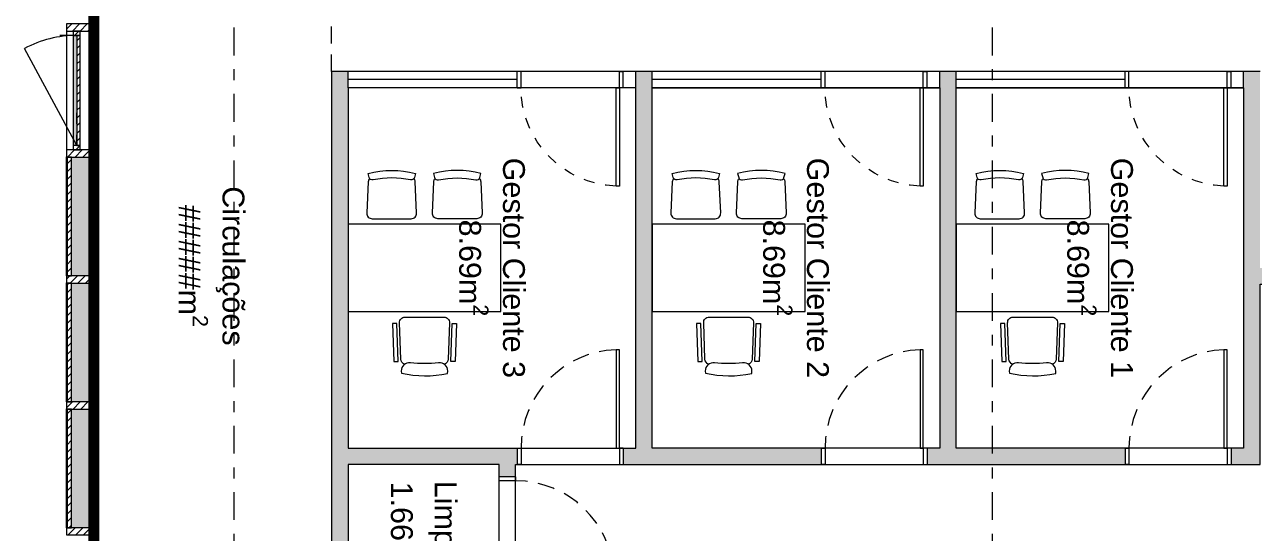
# Model space of a CAD drawing. Header units: metres. Extents: x 83 to 133, y -243 to -94.
# Drawn here: x 85.32 to 96.57, y -138.41 to -133.76 of the extents above; entities that cross this region are included whole.
import ezdxf

# ---------------------------------------------------------------- set-up
doc = ezdxf.new("R2010")
doc.units = ezdxf.units.M
for name, pattern in [('DASHDOT', [25.4, 12.7, -6.35, 0, -6.35]), ('HIDDEN', [2.325005, 1.550003, -0.775002]), ('HIDDEN2', [4.7625, 3.175, -1.5875]), ('MP-HiddenLine', [0.006, 0.003, -0.003])]:
    doc.linetypes.add(name, pattern=pattern)
doc.layers.get('0').update_dxf_attribs({"lineweight": 5})
for name, color, linetype, lineweight in [('ARQ_Carpintarias', 6, 'Continuous', 5), ('ARQ_Legendas Auto', 41, 'Continuous', 5), ('ARQ_Mobiliario GTS', 21, 'Continuous', 5), ('ARQ_Pladur', 1, 'Continuous', 5), ('ARQ_Tramas Pladur', 253, 'Continuous', 5), ('ARQ_Vidro', 141, 'Continuous', 5), ('ARQ_Vista', 8, 'Continuous', 5), ('BASE', 7, 'Continuous', 5), ('FOLHA', 15, 'Continuous', 5), ('MP_GENERICO', 7, 'Continuous', 5), ('PLADUR', 1, 'Continuous', 5), ('VISTA', 8, 'Continuous', 5)]:
    doc.layers.add(name, color=color, linetype=linetype, lineweight=lineweight)
doc.styles.get("Standard").update_dxf_attribs({"font": 'arial.ttf'})
pattern_1 = [(135, (-134.36, -85.828), (-0.035355339, -0.035355339), [])]

# ---------------------------------------------------------------- blocks, each defined once
blk = doc.blocks.new('Oscilo-Batente - N15000-V35-200-HOSPITAL - PLANTA PISO 1')
at = {"layer": 'MP_GENERICO'}
h = blk.add_hatch(dxfattribs=at)
h.set_pattern_fill('FP_48', color=256, style=0, pattern_type=2)
h.set_pattern_definition(pattern_1)
h.paths.add_polyline_path([(0.544, 0), (0.504, 0), (0.504, -0.065), (0.544, -0.065)])
h.paths.add_polyline_path([(-0.504, 0), (-0.544, 0), (-0.544, -0.065), (-0.504, -0.065)])
at = {"layer": 'MP_GENERICO', "true_color": 0x808080}
h = blk.add_hatch(dxfattribs=at)
h.set_pattern_fill('FP_48', color=8, style=0, pattern_type=2)
h.set_pattern_definition(pattern_1)
h.paths.add_polyline_path([(0.504, 0), (-0.504, 0), (-0.504, -0.03), (0.504, -0.03)])
at = {"layer": 'MP_GENERICO', "true_color": 0xa5a5a5}
blk.add_hatch(color=253, dxfattribs=at).paths.add_polyline_path([(0.504, -0.03), (-0.504, -0.03), (-0.504, -0.065), (0.504, -0.065)])
at = {"layer": 'MP_GENERICO'}
for p, q in [((-0.504, 0), (-0.544, 0)), ((-0.544, 0), (-0.544, -0.065)), ((0.544, 0), (-0.544, 0)), ((-0.544, 0), (-0.544, -0.065)), ((0.504, 0), (-0.504, 0)), ((-0.504, 0), (-0.504, -0.03)), ((-0.504, -0.065), (-0.504, 0)), ((0.504, -0.03), (0.504, 0)), ((0.504, 0), (0.504, -0.065)), ((0.544, 0), (0.504, 0)), ((0.544, -0.065), (0.544, 0)), ((0.544, -0.065), (0.544, 0)), ((-0.544, -0.065), (-0.504, -0.065)), ((-0.544, -0.065), (0.544, -0.065)), ((-0.504, -0.03), (0.504, -0.03)), ((-0.504, -0.03), (-0.504, -0.186)), ((-0.504, -0.065), (0.504, -0.065)), ((0.504, -0.03), (-0.384, -0.509)), ((0.504, -0.065), (0.544, -0.065))]:
    blk.add_line(p, q, dxfattribs=at)
blk.add_arc((0.504, -0.03), 1.009, 180, 208.3308, dxfattribs=at)
blk = doc.blocks.new('Rectangular Mullion - 250x65-V36-200-HOSPITAL - PLANTA PISO 1')
at = {"layer": 'MP_GENERICO'}
h = blk.add_hatch(dxfattribs=at)
h.set_pattern_fill('FP_49', color=256, style=0, pattern_type=2)
h.set_pattern_definition([(225, (-133.783, 85.828), (0.035355339, -0.035355339), [])])
h.paths.add_polyline_path([(0.0325, 0.125), (0.0325, -0.125), (-0.0325, -0.125), (-0.0325, 0.125)])
for p, q in [((-0.0325, 0.125), (0.0325, 0.125)), ((-0.0325, -0.125), (-0.0325, 0.125)), ((0.0325, 0.125), (0.0325, -0.125)), ((0.0325, -0.125), (-0.0325, -0.125))]:
    blk.add_line(p, q, dxfattribs=at)
blk = doc.blocks.new('Painel do sistema - Envidraçado 40mm FOYER-V37-200-HOSPITAL - PLANTA PISO 1')
at = {"layer": 'MP_GENERICO', "true_color": 0x808080}
h = blk.add_hatch(dxfattribs=at)
h.set_pattern_fill('FP_50', color=8, style=0, pattern_type=2)
h.set_pattern_definition([(135, (-135.514, -85.828), (-0.035355339, -0.035355339), [])])
h.paths.add_polyline_path([(0.544, -0.08), (-0.544, -0.08), (-0.544, -0.12), (0.544, -0.12)])
at = {"layer": 'MP_GENERICO'}
for p, q in [((0.544, -0.08), (-0.544, -0.08)), ((-0.544, -0.08), (-0.544, -0.12)), ((0.544, -0.12), (0.544, -0.08)), ((-0.544, -0.12), (0.544, -0.12))]:
    blk.add_line(p, q, dxfattribs=at)
blk = doc.blocks.new('Rectangular Mullion - 250x65-V38-200-HOSPITAL - PLANTA PISO 1')
at = {"layer": 'MP_GENERICO'}
h = blk.add_hatch(dxfattribs=at)
h.set_pattern_fill('FP_51', color=256, style=0, pattern_type=2)
h.set_pattern_definition([(225, (-134.937, 85.828), (0.035355339, -0.035355339), [])])
h.paths.add_polyline_path([(0.0325, 0.125), (0.0325, -0.125), (-0.0325, -0.125), (-0.0325, 0.125)])
for p, q in [((-0.0325, 0.125), (0.0325, 0.125)), ((-0.0325, -0.125), (-0.0325, 0.125)), ((0.0325, 0.125), (0.0325, -0.125)), ((0.0325, -0.125), (-0.0325, -0.125))]:
    blk.add_line(p, q, dxfattribs=at)
blk = doc.blocks.new('Painel do sistema - Envidraçado 40mm FOYER-V39-200-HOSPITAL - PLANTA PISO 1')
at = {"layer": 'MP_GENERICO', "true_color": 0x808080}
h = blk.add_hatch(dxfattribs=at)
h.set_pattern_fill('FP_52', color=8, style=0, pattern_type=2)
h.set_pattern_definition([(135, (-136.668, -85.828), (-0.035355339, -0.035355339), [])])
h.paths.add_polyline_path([(0.544, -0.08), (-0.544, -0.08), (-0.544, -0.12), (0.544, -0.12)])
at = {"layer": 'MP_GENERICO'}
for p, q in [((0.544, -0.08), (-0.544, -0.08)), ((-0.544, -0.08), (-0.544, -0.12)), ((0.544, -0.12), (0.544, -0.08)), ((-0.544, -0.12), (0.544, -0.12))]:
    blk.add_line(p, q, dxfattribs=at)
blk = doc.blocks.new('Rectangular Mullion - 250x65-V40-200-HOSPITAL - PLANTA PISO 1')
at = {"layer": 'MP_GENERICO'}
h = blk.add_hatch(dxfattribs=at)
h.set_pattern_fill('FP_53', color=256, style=0, pattern_type=2)
h.set_pattern_definition([(225, (-136.091, 85.828), (0.035355339, -0.035355339), [])])
h.paths.add_polyline_path([(0.033, -0.125), (-0.033, -0.125), (-0.033, 0.125), (0.033, 0.125), (0.033, -0.097)])
for p, q in [((-0.033, 0.125), (0.033, 0.125)), ((-0.033, -0.125), (-0.033, 0.125)), ((0.033, 0.125), (0.033, -0.125)), ((0.033, -0.125), (-0.033, -0.125))]:
    blk.add_line(p, q, dxfattribs=at)
blk = doc.blocks.new('Painel do sistema - Envidraçado 40mm FOYER-V41-200-HOSPITAL - PLANTA PISO 1')
at = {"layer": 'MP_GENERICO', "true_color": 0x808080}
h = blk.add_hatch(dxfattribs=at)
h.set_pattern_fill('FP_54', color=8, style=0, pattern_type=2)
h.set_pattern_definition([(135, (-137.822, -85.828), (-0.035355339, -0.035355339), [])])
h.paths.add_polyline_path([(0.544, -0.08), (-0.544, -0.08), (-0.544, -0.12), (0.544, -0.12)])
at = {"layer": 'MP_GENERICO'}
for p, q in [((0.544, -0.08), (-0.544, -0.08)), ((-0.544, -0.08), (-0.544, -0.12)), ((0.544, -0.12), (0.544, -0.08)), ((-0.544, -0.12), (0.544, -0.12))]:
    blk.add_line(p, q, dxfattribs=at)
blk = doc.blocks.new('Rectangular Mullion - 250x65-V42-200-HOSPITAL - PLANTA PISO 1')
at = {"layer": 'MP_GENERICO'}
h = blk.add_hatch(dxfattribs=at)
h.set_pattern_fill('FP_55', color=256, style=0, pattern_type=2)
h.set_pattern_definition([(225, (-137.245, 85.828), (0.035355339, -0.035355339), [])])
h.paths.add_polyline_path([(0.0325, 0.125), (0.0325, -0.125), (-0.0325, -0.125), (-0.0325, 0.125)])
for p, q in [((-0.0325, 0.125), (0.0325, 0.125)), ((-0.0325, -0.125), (-0.0325, 0.125)), ((0.0325, 0.125), (0.0325, -0.125)), ((0.0325, -0.125), (-0.0325, -0.125))]:
    blk.add_line(p, q, dxfattribs=at)
blk = doc.blocks.new('Rectangular Mullion - 250x65-V44-200-HOSPITAL - PLANTA PISO 1')
at = {"layer": 'MP_GENERICO'}
h = blk.add_hatch(dxfattribs=at)
h.set_pattern_fill('FP_57', color=256, style=0, pattern_type=2)
h.set_pattern_definition([(225, (-138.399, 85.828), (0.035355339, -0.035355339), [])])
h.paths.add_polyline_path([(0.0325, 0.125), (0.0325, -0.125), (-0.0325, -0.125), (-0.0325, 0.125)])
for p, q in [((-0.0325, 0.125), (0.0325, 0.125)), ((-0.0325, -0.125), (-0.0325, 0.125)), ((0.0325, 0.125), (0.0325, -0.125)), ((0.0325, -0.125), (-0.0325, -0.125))]:
    blk.add_line(p, q, dxfattribs=at)
blk = doc.blocks.new('Rectangular Mullion - 250x65-2265903-200-HOSPITAL - PLANTA PISO 1')
at = {"layer": 'MP_GENERICO', "true_color": 0xa5a5a5}
h = blk.add_hatch(color=253, dxfattribs=at)
h.paths.add_polyline_path([(85.925, -109.517), (85.953, -109.517), (85.953, -108.428), (85.748, -108.428), (85.748, -109.517)])
h.paths.add_polyline_path([(85.708, -109.517), (85.708, -108.428), (85.703, -108.428), (85.703, -109.517)])
at = {"layer": 'MP_GENERICO'}
for p, q in [((85.703, -109.517), (85.703, -108.428)), ((85.953, -109.517), (85.953, -108.428))]:
    blk.add_line(p, q, dxfattribs=at)
blk = doc.blocks.new('TS ST_BASE')
blk.add_line((85.703, -133.816), (85.703, -134.905))
at = {"linetype": 'MP-HiddenLine'}
blk.add_line((85.798, -134.865), (85.798, -134.559), dxfattribs=at)
at = {"extrusion": (0, 0, -1), "rotation": 270.0000000000001}
for name, p in [('Rectangular Mullion - 250x65-V36-200-HOSPITAL - PLANTA PISO 1', (-85.828, -133.783)), ('Rectangular Mullion - 250x65-V38-200-HOSPITAL - PLANTA PISO 1', (-85.828, -134.937)), ('Rectangular Mullion - 250x65-V40-200-HOSPITAL - PLANTA PISO 1', (-85.828, -136.091)), ('Rectangular Mullion - 250x65-V42-200-HOSPITAL - PLANTA PISO 1', (-85.828, -137.245)), ('Rectangular Mullion - 250x65-V44-200-HOSPITAL - PLANTA PISO 1', (-85.828, -138.399))]:
    blk.add_blockref(name, p, dxfattribs=at)
at = {"rotation": 269.9999999999999}
for name, p in [('Oscilo-Batente - N15000-V35-200-HOSPITAL - PLANTA PISO 1', (85.828, -134.36)), ('Painel do sistema - Envidraçado 40mm FOYER-V37-200-HOSPITAL - PLANTA PISO 1', (85.828, -135.514)), ('Painel do sistema - Envidraçado 40mm FOYER-V39-200-HOSPITAL - PLANTA PISO 1', (85.828, -136.668)), ('Painel do sistema - Envidraçado 40mm FOYER-V41-200-HOSPITAL - PLANTA PISO 1', (85.828, -137.822))]:
    blk.add_blockref(name, p, dxfattribs=at)
for p in [(0, -26.541), (0, -27.695), (0, -28.849)]:
    blk.add_blockref('Rectangular Mullion - 250x65-2265903-200-HOSPITAL - PLANTA PISO 1', p)
blk = doc.blocks.new('Arq Porta 90-flat98')
at = {"color": 0}
for points in [[(0, -0.15), (-0.9, -0.15), (-0.9, -0.18), (0, -0.18), (0, -0.15)], [(0, -0.15), (0.15, -0.15), (0.15, -0.115)], [(0, -0.115), (0, -0.15)], [(0, -1.05), (0.15, -1.05), (0.15, -1.085)], [(0, -1.085), (0, -1.05)]]:
    blk.add_lwpolyline(points, dxfattribs=at)
at = {"layer": 'ARQ_Pladur', "linetype": 'Continuous'}
for p, q in [((0, -0.115), (0.15, -0.115)), ((0, -1.085), (0.15, -1.085))]:
    blk.add_line(p, q, dxfattribs=at)
at = {"layer": 'ARQ_Vista', "linetype": 'HIDDEN', "ltscale": 0.1}
blk.add_arc((0, -0.149), 0.901, 181.9659, 269.9762, dxfattribs=at)
blk = doc.blocks.new('Mob Cadeira 1-flat59')
at = {"color": 0}
blk.add_lwpolyline([(-0.419, -0.203, 0.169762), (-0.389, -0.215), (-0.103, -0.228, 0.430564), (-0.05, -0.178), (-0.05, 0.178, 0.430564), (-0.103, 0.228), (-0.389, 0.215, 0.169762), (-0.419, 0.203)], format="xyb", dxfattribs=at)
blk.add_lwpolyline([(-0.427, 0.207, -0.400296), (-0.406, 0.171, 0.108355), (-0.406, -0.171, -0.400296), (-0.427, -0.207), (-0.465, -0.217, -0.128747), (-0.465, 0.217)], format="xyb", close=True, dxfattribs=at)
blk = doc.blocks.new('Mob Cadeira 1-flat60')
at = {"color": 0}
blk.add_lwpolyline([(-0.419, 0.203, -0.169762), (-0.389, 0.215), (-0.103, 0.228, -0.430564), (-0.05, 0.178), (-0.05, -0.178, -0.430564), (-0.103, -0.228), (-0.389, -0.215, -0.169762), (-0.419, -0.203)], format="xyb", dxfattribs=at)
blk.add_lwpolyline([(-0.427, -0.207, 0.400296), (-0.406, -0.171, -0.108355), (-0.406, 0.171, 0.400296), (-0.427, 0.207), (-0.465, 0.217, 0.128747), (-0.465, -0.217)], format="xyb", close=True, dxfattribs=at)
blk = doc.blocks.new('Mob Cadeira rodada 1-flat33')
blk.add_lwpolyline([(0.481, 0.181, 0.320836), (0.436, 0.217), (0.103, 0.228, 0.430564), (0.05, 0.178), (0.05, -0.178, 0.430564), (0.103, -0.228), (0.436, -0.217, 0.320836), (0.481, -0.181)], format="xyb")
for points in [[(0.108, 0.293), (0.458, 0.281), (0.458, 0.241), (0.108, 0.253)], [(0.108, -0.293), (0.458, -0.281), (0.458, -0.241), (0.108, -0.253)]]:
    blk.add_lwpolyline(points, close=True)
blk.add_lwpolyline([(0.568, -0.212), (0.545, -0.213, -0.46106), (0.469, -0.129, 0.062207), (0.469, 0.129, -0.46106), (0.545, 0.213), (0.565, 0.212, -0.102212)], format="xyb", close=True)
blk = doc.blocks.new('Mob Mesa consulta-flat25')
at = {"color": 0}
blk.add_lwpolyline([(-0.4, 0), (-0.4, 1.4), (0.4, 1.4), (0.4, 0)], close=True, dxfattribs=at)
for name, p in [('Mob Cadeira 1-flat60', (-0.4, 1)), ('Mob Cadeira rodada 1-flat33', (0.4, 0.7)), ('Mob Cadeira 1-flat59', (-0.4, 0.4))]:
    blk.add_blockref(name, p, dxfattribs=at)
blk = doc.blocks.new('Arq Porta 90')
at = {"color": 0}
for points in [[(0, 0.9), (-0.15, 0.9), (-0.15, 0.935)], [(0, 0.935), (0, 0.9)], [(0, 0), (-0.15, 0), (-0.15, -0.035)], [(0, 0), (0.9, 0), (0.9, 0.03), (0, 0.03), (0, 0)], [(0, -0.035), (0, 0)]]:
    blk.add_lwpolyline(points, dxfattribs=at)
at = {"layer": 'ARQ_Pladur', "linetype": 'Continuous'}
for p, q in [((0, 0.935), (-0.15, 0.935)), ((0, -0.035), (-0.15, -0.035))]:
    blk.add_line(p, q, dxfattribs=at)
at = {"layer": 'VISTA', "linetype": 'HIDDEN2', "ltscale": 0.03}
blk.add_arc((0, -0.001), 0.901, 1.9659, 89.9762, dxfattribs=at)

msp = doc.modelspace()

# ---------------------------------------------------------------- hatches: boundary and pattern name
at = {"layer": 'ARQ_Tramas Pladur'}
h = msp.add_hatch(color=256, dxfattribs=at)
h.dxf.hatch_style = 1
h.paths.add_polyline_path([(90.331, -142.685), (90.331, -142.85), (90.481, -142.85), (90.481, -142.685), (91.221, -142.685), (91.221, -142.535), (88.281, -142.535), (88.281, -139.135), (92.306, -139.135), (92.306, -142.535), (92.191, -142.535), (92.191, -142.685), (95.396, -142.685), (95.396, -142.535), (92.456, -142.535), (92.456, -139.135), (96.481, -139.135), (96.481, -142.535), (96.366, -142.535), (96.366, -142.685), (96.631, -142.685), (96.631, -141.885), (96.796, -141.885), (96.796, -141.735), (96.631, -141.735), (96.631, -138.985), (94.601, -138.985), (94.551, -138.985), (89.815, -138.985), (89.815, -138.87), (89.665, -138.87), (89.665, -138.985), (88.281, -138.985), (88.281, -137.785), (89.665, -137.785), (89.665, -137.9), (89.815, -137.9), (89.815, -137.785), (89.83, -137.785), (89.83, -137.635), (88.281, -137.635), (88.281, -134.335), (88.281, -134.185), (88.131, -134.185), (88.131, -142.685)])
h = msp.add_hatch(color=256, dxfattribs=at)
h.dxf.hatch_style = 1
h.paths.add_polyline_path([(92.613, -137.785), (92.613, -137.635), (91.065, -137.635), (91.065, -134.335), (91.065, -134.185), (90.915, -134.185), (90.915, -134.335), (90.915, -137.635), (90.8, -137.635), (90.8, -137.785)])
h = msp.add_hatch(color=256, dxfattribs=at)
h.dxf.hatch_style = 1
h.paths.add_polyline_path([(95.396, -137.785), (95.396, -137.635), (93.848, -137.635), (93.848, -134.335), (93.848, -134.185), (93.698, -134.185), (93.698, -134.335), (93.698, -137.635), (93.583, -137.635), (93.583, -137.785)], flags=17)
h = msp.add_hatch(color=256, dxfattribs=at)
h.dxf.hatch_style = 1
h.paths.add_polyline_path([(96.631, -137.785), (96.631, -136.135), (96.796, -136.135), (96.796, -135.985), (96.631, -135.985), (96.631, -134.185), (96.481, -134.185), (96.481, -134.335), (96.481, -137.635), (96.366, -137.635), (96.366, -137.785)])

# ---------------------------------------------------------------- linework, layer by layer
at = {"color": 5, "linetype": 'DASHDOT', "ltscale": 0.05, "true_color": 0x0000f5, "const_width": 0.1}
msp.add_lwpolyline([(85.953, -100.343), (131.209, -100.343), (131.209, -149.004), (85.953, -149.004)], close=True, dxfattribs=at)
at = {"layer": 'ARQ_Vidro', "linetype": 'Continuous'}
for p, q in [((90.915, -134.185), (88.281, -134.185)), ((93.698, -134.185), (91.065, -134.185)), ((96.481, -134.185), (93.848, -134.185)), ((89.83, -134.26), (88.281, -134.26)), ((90.915, -134.335), (88.281, -134.335)), ((92.613, -134.26), (91.065, -134.26)), ((93.698, -134.335), (91.065, -134.335)), ((95.396, -134.26), (93.848, -134.26)), ((96.481, -134.335), (93.848, -134.335))]:
    msp.add_line(p, q, dxfattribs=at)
at = {"layer": 'FOLHA', "linetype": 'DASHDOT', "ltscale": 0.02}
for p, q in [((87.237, -150.454), (87.237, -97.794)), ((94.18, -150.454), (94.18, -97.794))]:
    msp.add_line(p, q, dxfattribs=at)
at = {"layer": 'PLADUR', "linetype": 'HIDDEN', "ltscale": 0.1}
msp.add_line((88.131, -134.185), (88.131, -121.72), dxfattribs=at)
at = {"layer": 'PLADUR'}
for p, q in [((88.131, -134.185), (88.131, -142.685)), ((96.631, -134.185), (88.131, -134.185)), ((88.281, -134.335), (88.281, -134.185)), ((90.915, -134.335), (90.915, -134.185)), ((91.065, -134.335), (91.065, -134.185)), ((93.698, -134.335), (93.698, -134.185)), ((93.848, -134.335), (93.848, -134.185)), ((96.481, -134.335), (96.481, -134.185)), ((89.815, -138.985), (89.815, -137.785))]:
    msp.add_line(p, q, dxfattribs=at)
for points in [[(88.281, -137.635), (90.915, -137.635), (90.915, -134.335), (88.281, -134.335)], [(93.698, -134.335), (93.698, -137.635), (91.065, -137.635), (91.065, -134.335)], [(96.481, -137.635), (93.848, -137.635), (93.848, -134.335), (96.481, -134.335)], [(88.281, -138.985), (89.665, -138.985), (89.665, -137.785), (88.281, -137.785)]]:
    msp.add_lwpolyline(points, close=True, dxfattribs=at)
msp.add_lwpolyline([(89.815, -137.785), (96.631, -137.785), (96.631, -136.135), (98.431, -136.135), (98.431, -141.735), (96.631, -141.735), (96.631, -138.985), (89.815, -138.985)], dxfattribs=at)

# ---------------------------------------------------------------- block references
at = {"layer": 'ARQ_Carpintarias'}
for p, rotation in [((90.915, -137.635), 270), ((93.698, -137.635), 270), ((96.481, -137.635), 270), ((89.815, -138.985), 180)]:
    msp.add_blockref('Arq Porta 90-flat98', p, dxfattribs=dict(at, rotation=rotation))
at = {"layer": 'ARQ_Mobiliario GTS', "xscale": -1, "rotation": 90}
for p in [(89.681, -135.985), (92.465, -135.985), (95.248, -135.985)]:
    msp.add_blockref('Mob Mesa consulta-flat25', p, dxfattribs=at)
at = {"layer": 'ARQ_Vidro', "linetype": 'Continuous', "xscale": -1, "rotation": 90}
for p in [(90.765, -134.335), (93.548, -134.335), (96.331, -134.335)]:
    msp.add_blockref('Arq Porta 90', p, dxfattribs=at)
at = {"layer": 'BASE'}
msp.add_blockref('TS ST_BASE', (0, 0), dxfattribs=at)

# ---------------------------------------------------------------- texts
at = {"layer": 'ARQ_Legendas Auto', "char_height": 0.2, "attachment_point": 5, "rotation": 270}
for s, insert, width in [('\\A1;Gestor Cliente 3\\P8.69m{\\H0.7x;\\S2^ ;}', (89.598, -135.985), 2.63333), ('\\A1;Gestor Cliente 2\\P8.69m{\\H0.7x;\\S2^ ;}', (92.381, -135.985), 2.63333), ('\\A1;Gestor Cliente 1\\P8.69m{\\H0.7x;\\S2^ ;}', (95.165, -135.985), 2.63333), ('\\A1;Circulações\\P#####m{\\H0.7x;\\S2^ ;}', (87.031, -135.967), 3.7365), ('\\A1;Limpos\\P1.66m{\\H0.7x;\\S2^ ;}', (88.973, -138.385), 1.3)]:
    msp.add_mtext(s, dxfattribs=dict(at, insert=insert, width=width))

doc.saveas('drawing.dxf')
